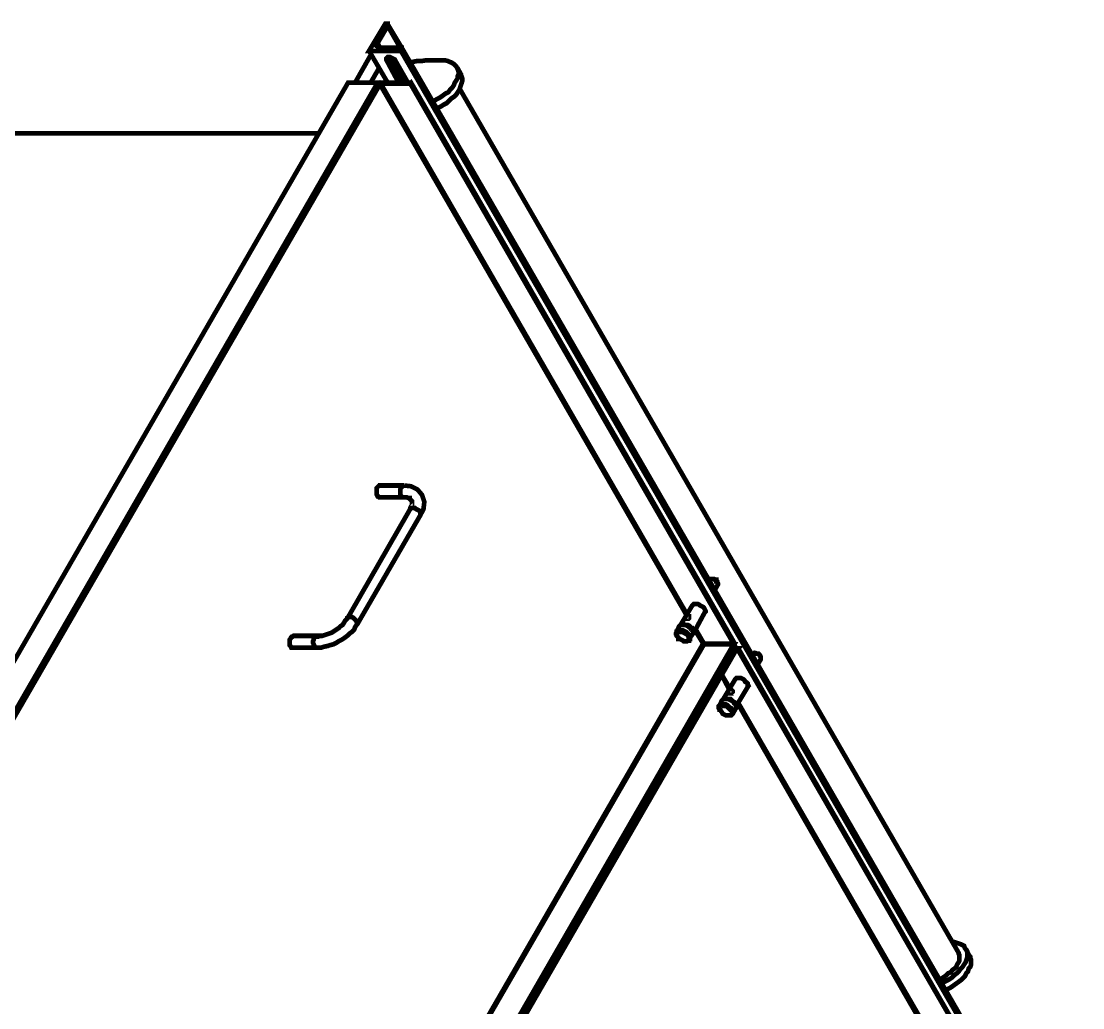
# Model space of a CAD drawing. Extents: x 0.1 to 11.6, y 0.3 to 16.2.
# Drawn here: x 4.744 to 7.016, y 8.066 to 10.177 of the extents above; entities that cross this region are included whole.
import ezdxf

# ---------------------------------------------------------------- set-up
doc = ezdxf.new("R2010")
doc.units = 0
doc.header["$MEASUREMENT"] = 0

msp = doc.modelspace()

# ---------------------------------------------------------------- linework, layer by layer
at = {"color": 0, "const_width": 0.01}
for points in [[(5.55664, 10.1133), (5.48833, 10.1133), (5.52333, 10.1717), (5.52669, 10.1717), (5.52832, 10.1717), (5.52832, 10.17), (5.52832, 10.1683), (5.52832, 10.1667), (5.50667, 10.13), (5.50499, 10.1283), (5.50499, 10.1267), (5.50499, 10.125), (5.50499, 10.1233), (5.50667, 10.1217), (5.50836, 10.1217), (5.50999, 10.12), (5.51167, 10.12), (5.55501, 10.12), (5.55664, 10.12), (5.55832, 10.12), (5.55832, 10.1183), (5.55832, 10.1166)], [(7.00999, 7.60167), (7.00999, 7.60335), (7.00999, 7.60499), (5.55832, 10.12), (5.52832, 10.17)], [(5.52832, 10.1667), (5.55501, 10.12)], [(5.50667, 10.13), (5.51167, 10.12)], [(5.45833, 10.045), (5.49333, 10.1067)], [(5.48833, 10.1133), (5.52832, 10.045)], [(5.57167, 10.045), (5.54497, 10.0917), (5.54335, 10.095), (5.53999, 10.0967), (5.53836, 10.0967), (5.53668, 10.0983), (5.53331, 10.1), (5.53, 10.1), (5.52832, 10.1), (5.52669, 10.0983), (5.52501, 10.0967), (5.52501, 10.095), (5.52669, 10.0917), (5.55165, 10.045)], [(5.52832, 10.1), (5.53, 10.0983), (5.52669, 10.0917)], [(5.56168, 10.045), (5.53, 10.0983)], [(5.62332, 10.005), (5.62831, 10.0067), (5.63336, 10.01), (5.63997, 10.0133), (5.64501, 10.0167), (5.65169, 10.0217), (5.65831, 10.025), (5.66168, 10.03), (5.66667, 10.035), (5.66997, 10.04), (5.67165, 10.045), (5.67503, 10.05), (5.67833, 10.055), (5.67833, 10.06), (5.68001, 10.0633), (5.68001, 10.0684), (5.67833, 10.0733), (5.67665, 10.0767), (5.67503, 10.08), (5.67165, 10.0833), (5.66997, 10.085), (5.66499, 10.0883), (5.66, 10.09), (5.65668, 10.0917), (5.65001, 10.0933), (5.64501, 10.0933), (5.61165, 10.0933), (5.60167, 10.0917), (5.59169, 10.0917), (5.58333, 10.09), (5.57497, 10.0883)], [(5.49164, 10.045), (5.50999, 10.0767)], [(5.63336, 9.99001), (5.63667, 9.99164), (5.64333, 9.99501), (5.64833, 9.99832), (5.655, 10.0017), (5.66, 10.0067), (5.66499, 10.0117), (5.66997, 10.015), (5.67503, 10.02), (5.67833, 10.025), (5.68164, 10.03), (5.68332, 10.035), (5.685, 10.04), (5.68668, 10.045), (5.68832, 10.05), (5.68832, 10.0533), (5.68668, 10.0583), (5.685, 10.0617), (5.685, 10.0633), (5.67665, 10.0783)], [(3.99832, 7.54335), (5.44336, 10.045), (5.50667, 10.045), (5.50836, 10.045), (5.50999, 10.045), (5.50999, 10.0433), (5.51167, 10.0433), (5.51167, 10.0417), (5.51167, 10.0433), (5.51335, 10.0433), (6.16835, 8.90831)], [(4.08333, 7.57835), (5.50667, 10.045)], [(6.16835, 8.905), (5.51167, 10.0417), (4.08832, 7.57835)], [(5.57835, 10.045), (5.51497, 10.045), (5.51335, 10.0433), (5.57667, 10.0433), (6.26833, 8.845), (6.20503, 8.845)], [(5.51497, 10.045), (5.51335, 10.045), (5.51167, 10.045), (5.51167, 10.0433), (5.50999, 10.0433)], [(6.26833, 8.845), (6.27001, 8.84668), (5.57835, 10.045), (5.57667, 10.0433)], [(6.70833, 8.12831), (6.71332, 8.12831), (6.71832, 8.13167), (6.72331, 8.13499), (6.72835, 8.13997), (6.73335, 8.14165), (6.73665, 8.14665), (6.74164, 8.15001), (6.74501, 8.15332), (6.74669, 8.15831), (6.75, 8.16336), (6.75168, 8.16667), (6.75168, 8.17165), (6.75168, 8.17503), (6.75168, 8.17833), (6.75, 8.18164), (6.75, 8.18332), (5.68164, 10.0333)], [(5.37999, 9.93668), (4.04167, 9.93668), (4.03, 9.93332), (4.02001, 9.92833), (4.01167, 9.91997), (2.76497, 7.75667), (2.76335, 7.75499), (2.76167, 7.75168), (2.76167, 7.74832), (2.76335, 7.74669), (2.76335, 7.74333), (2.76497, 7.74333), (2.76665, 7.74164), (2.77001, 7.74164), (3.97667, 7.47999)], [(5.57667, 9.13336), (5.44168, 8.89833), (5.44, 8.89665), (5.43668, 8.89333), (5.435, 8.88997), (5.43164, 8.88499), (5.42665, 8.88167), (5.42333, 8.87831), (5.41835, 8.875), (5.41336, 8.87169), (5.40831, 8.86833), (5.40332, 8.86664), (5.39833, 8.86501), (5.39333, 8.86333), (5.38835, 8.86165), (5.38336, 8.86165), (5.37831, 8.86165), (5.37668, 8.86165), (5.32667, 8.86165), (5.32497, 8.86003), (5.32335, 8.86003), (5.32167, 8.85835), (5.31999, 8.85499), (5.31836, 8.85335), (5.31836, 8.84999), (5.31836, 8.84668), (5.31836, 8.84332), (5.31836, 8.84169), (5.31999, 8.84), (5.32167, 8.83664), (5.32335, 8.83664), (5.32667, 8.83664), (5.37668, 8.83664), (5.37999, 8.83664), (5.38667, 8.83664), (5.39165, 8.83832), (5.40001, 8.84), (5.405, 8.84169), (5.41168, 8.84332), (5.41835, 8.84668), (5.42333, 8.84999), (5.43001, 8.85335), (5.435, 8.85667), (5.44168, 8.86165), (5.44667, 8.86664), (5.45167, 8.87001), (5.45665, 8.875), (5.45833, 8.87999), (5.46164, 8.88499), (5.46332, 8.88667), (5.59831, 9.12001), (5.59831, 9.12169), (5.59831, 9.125), (5.59668, 9.12831), (5.595, 9.12999), (5.59169, 9.13167), (5.58832, 9.13336), (5.58664, 9.13499), (5.58333, 9.13499), (5.58165, 9.13499), (5.57835, 9.13499), (5.57667, 9.13336), (5.57667, 9.13499), (5.57835, 9.13835), (5.58003, 9.14165), (5.58003, 9.14501), (5.58003, 9.14665), (5.58003, 9.14833), (5.58003, 9.15001), (5.57835, 9.15169), (5.57667, 9.15332), (5.57497, 9.155), (5.57497, 9.15668), (5.57167, 9.15668), (5.56836, 9.15831), (5.56332, 9.15831), (5.56, 9.15831), (5.55832, 9.16), (5.55664, 9.16), (5.55501, 9.16336), (5.55501, 9.16667), (5.55501, 9.16997), (5.55501, 9.17165), (5.55501, 9.17503), (5.55664, 9.17833), (5.55832, 9.18001), (5.56, 9.18164), (5.56168, 9.18332), (5.56332, 9.18332), (5.51167, 9.18332), (5.50999, 9.18332), (5.50836, 9.18164), (5.50667, 9.18001), (5.50499, 9.17833), (5.50499, 9.17503), (5.50499, 9.17165), (5.50499, 9.16997), (5.50499, 9.16667), (5.50499, 9.16336), (5.50667, 9.16), (5.50836, 9.16), (5.50999, 9.15831), (5.51167, 9.15831), (5.56332, 9.15831)], [(5.59831, 9.12001), (5.60499, 9.13336), (5.60667, 9.14833), (5.60167, 9.16336), (5.59169, 9.17503), (5.57835, 9.18164), (5.56332, 9.18332)], [(6.22835, 8.96001), (6.23503, 8.97168), (6.23503, 8.97331), (6.23335, 8.97667), (6.23167, 8.97835), (6.23167, 8.97999), (6.22835, 8.98167), (6.22499, 8.98335), (6.22331, 8.98335), (6.22, 8.98335), (6.21832, 8.98167), (6.21669, 8.97999)], [(6.23503, 8.97667), (6.23335, 8.97835), (6.23167, 8.97835), (6.23167, 8.98167), (6.22999, 8.98167), (6.22667, 8.98335), (6.22499, 8.98335), (6.22331, 8.98335), (6.22168, 8.98335)], [(6.18332, 8.86833), (6.20665, 8.91168), (6.20833, 8.91336), (6.20833, 8.91499), (6.20665, 8.91835), (6.20503, 8.92165), (6.20335, 8.92333), (6.19997, 8.92503), (6.19667, 8.92665), (6.19499, 8.92833), (6.19168, 8.93001), (6.18832, 8.93001), (6.185, 8.93001), (6.18332, 8.93001), (6.18164, 8.92833), (6.18001, 8.92665), (6.155, 8.88499)], [(5.44168, 8.89833), (5.44168, 8.90001), (5.44499, 8.90169), (5.44667, 8.90169), (5.44835, 8.90169), (5.45167, 8.90169), (5.45503, 8.90001), (5.45665, 8.89833), (5.45833, 8.89665), (5.46164, 8.89333), (5.46164, 8.89165), (5.46332, 8.88997), (5.46332, 8.88835), (5.46332, 8.88667)], [(6.17333, 8.85499), (6.18164, 8.86664), (6.18332, 8.86833), (6.18164, 8.87001), (6.18164, 8.87332), (6.18001, 8.87668), (6.17665, 8.87831), (6.17333, 8.87999), (6.17165, 8.88167), (6.16835, 8.88336), (6.16499, 8.88499), (6.16168, 8.88499), (6.16, 8.88499), (6.15668, 8.88499), (6.15332, 8.88336), (6.15169, 8.88167), (6.14665, 8.87001)], [(6.18164, 8.87001), (6.18332, 8.87001), (6.18164, 8.87169), (6.18164, 8.875), (6.18001, 8.87831), (6.17665, 8.87831), (6.17503, 8.88167), (6.17333, 8.88336), (6.16997, 8.88499), (6.16499, 8.88499), (6.16168, 8.88667), (6.15831, 8.88499), (6.15668, 8.88499)], [(6.18001, 8.87332), (6.18001, 8.875), (6.17833, 8.87831), (6.17503, 8.87831), (6.17333, 8.88167), (6.17165, 8.88336), (6.16835, 8.88499), (6.16499, 8.88499), (6.16168, 8.88499)], [(4.79167, 6.40001), (6.20335, 8.845), (6.185, 8.875)], [(4.80664, 6.34169), (4.82335, 6.34169), (4.82667, 6.34169), (4.82667, 6.34332), (6.26833, 8.84332), (6.20503, 8.84332), (6.20335, 8.84332), (6.20335, 8.845), (6.20503, 8.845), (6.18668, 8.87668)], [(5.37668, 8.86165), (5.37668, 8.86003), (5.37332, 8.86003), (5.37169, 8.85835), (5.37001, 8.85499), (5.37001, 8.85335), (5.36833, 8.84999), (5.36833, 8.84668), (5.37001, 8.84332), (5.37001, 8.84169), (5.37169, 8.84), (5.37332, 8.83664), (5.375, 8.83664), (5.37668, 8.83664)], [(6.16499, 8.84999), (6.16667, 8.84999), (6.16835, 8.84999), (6.17165, 8.85167), (6.17333, 8.85167), (6.17333, 8.85499), (6.17503, 8.85499), (6.17503, 8.85667), (6.17333, 8.86003), (6.17333, 8.86333), (6.17165, 8.86501), (6.16997, 8.86664), (6.16667, 8.87001), (6.16336, 8.87169), (6.16, 8.87332), (6.15668, 8.87332), (6.15332, 8.87332), (6.15001, 8.87332), (6.14665, 8.87169), (6.14665, 8.87001), (6.14501, 8.86664), (6.14501, 8.86501), (6.14665, 8.86333), (6.14665, 8.86165), (6.14833, 8.86003)], [(4.79167, 6.39833), (6.20503, 8.84332)], [(4.82667, 6.34169), (6.27001, 8.84332), (6.26833, 8.84332)], [(6.26665, 8.83501), (6.27501, 8.83501), (4.83003, 6.33501)], [(6.27501, 8.83333), (6.27669, 8.83333), (6.27832, 8.83501), (6.27501, 8.83501), (6.27501, 8.83333), (4.83165, 6.33333)], [(6.22, 8.845), (6.22168, 8.84332)], [(6.27669, 8.83333), (6.96832, 7.63667), (6.90332, 7.63667)], [(6.27832, 8.83501), (6.96832, 7.63667)], [(6.31999, 8.80003), (6.32667, 8.81168), (6.32667, 8.81332), (6.32667, 8.81668), (6.32497, 8.81836), (6.32497, 8.81999), (6.32335, 8.82167), (6.31999, 8.82335), (6.31668, 8.82335), (6.31332, 8.82497), (6.31168, 8.82335), (6.31, 8.82335), (6.30832, 8.82167), (6.30832, 8.81999)], [(6.32497, 8.81836), (6.32497, 8.81999), (6.32335, 8.82167), (6.32167, 8.82335), (6.31836, 8.82335), (6.315, 8.82497), (6.31332, 8.82497)], [(6.25999, 8.75), (6.24333, 8.77832)], [(6.25836, 8.74832), (6.24333, 8.77669)], [(6.27333, 8.71001), (6.29833, 8.75168), (6.29833, 8.75331), (6.30003, 8.75499), (6.29833, 8.75836), (6.29833, 8.75999), (6.29665, 8.76167), (6.29335, 8.76335), (6.29167, 8.76665), (6.28999, 8.76833), (6.28668, 8.77001), (6.28331, 8.77165), (6.28, 8.77165), (6.27832, 8.77165), (6.27501, 8.77165), (6.27333, 8.77001), (6.27165, 8.76833), (6.24669, 8.72667)], [(5.49164, 5.19), (6.90169, 7.63336), (6.90169, 7.63499), (6.90001, 7.63499), (6.90169, 7.63499), (6.90169, 7.63667), (6.90332, 7.63667), (6.27832, 8.71832)], [(6.26665, 8.69499), (6.27333, 8.70665), (6.27333, 8.71001), (6.27333, 8.71164), (6.27333, 8.715), (6.27001, 8.71669), (6.26833, 8.72), (6.26665, 8.72168), (6.26335, 8.72331), (6.25999, 8.72499), (6.25667, 8.72667), (6.25331, 8.72667), (6.25, 8.72667), (6.24832, 8.72667), (6.24501, 8.72499), (6.24333, 8.72331), (6.23833, 8.71164)], [(6.24832, 8.72667), (6.25, 8.72667), (6.25331, 8.72667), (6.25499, 8.72667), (6.25836, 8.72667), (6.26167, 8.72667), (6.26497, 8.72331), (6.26665, 8.72168), (6.27001, 8.72), (6.27165, 8.71669), (6.27333, 8.715), (6.27333, 8.71332), (6.27333, 8.71164)], [(6.27165, 8.715), (6.27165, 8.71669), (6.27001, 8.71832), (6.26665, 8.72168), (6.26497, 8.72331), (6.26167, 8.72499), (6.25836, 8.72667), (6.25499, 8.72667), (6.25168, 8.72667)], [(5.49001, 5.19), (6.90001, 7.63499), (6.27832, 8.715)], [(6.25667, 8.69168), (6.25836, 8.69168), (6.25999, 8.69168), (6.26335, 8.69168), (6.26497, 8.69336), (6.26665, 8.69499), (6.26665, 8.69667), (6.26665, 8.69997), (6.26665, 8.70167), (6.26497, 8.70335), (6.26335, 8.70665), (6.25999, 8.70833), (6.25667, 8.71164), (6.25499, 8.71332), (6.25168, 8.715), (6.24832, 8.715), (6.24501, 8.715), (6.24333, 8.715), (6.24001, 8.715), (6.23833, 8.71332), (6.23665, 8.71164), (6.23665, 8.70833), (6.23665, 8.70665), (6.23833, 8.70335), (6.24001, 8.70335)], [(6.71332, 8.11833), (6.71669, 8.12001), (6.72331, 8.12332), (6.72999, 8.12668), (6.73503, 8.12999), (6.74001, 8.13499), (6.74669, 8.13997), (6.75, 8.14333), (6.75499, 8.15001), (6.75836, 8.15332), (6.76167, 8.15831), (6.76497, 8.16336), (6.76665, 8.16835), (6.76833, 8.17333), (6.76833, 8.17833), (6.76833, 8.18332), (6.76833, 8.18668), (6.76665, 8.19), (6.76335, 8.19336), (6.76167, 8.19835), (6.75836, 8.19997), (6.75499, 8.20167), (6.75, 8.20335), (6.74501, 8.20503), (6.74001, 8.20665), (6.73665, 8.20665)], [(6.72331, 8.10499), (6.72499, 8.10499), (6.73167, 8.10835), (6.73665, 8.11165), (6.74333, 8.11664), (6.74832, 8.12001), (6.75499, 8.125), (6.75836, 8.12831), (6.76335, 8.13336), (6.76665, 8.13997), (6.77001, 8.14333), (6.77165, 8.15001), (6.77501, 8.15332), (6.77669, 8.15831), (6.77669, 8.16336), (6.77669, 8.16835), (6.77501, 8.17165), (6.77501, 8.17503), (6.77333, 8.17665), (6.76497, 8.19168)]]:
    msp.add_lwpolyline(points, dxfattribs=at)
for points in [[(7.00836, 7.59831), (7.00999, 7.60167), (5.55832, 10.1166), (5.55664, 10.1133), (7.00836, 7.59831)], [(6.16835, 8.89833), (6.16667, 8.89833), (6.16667, 8.90001), (6.16667, 8.90169), (6.16835, 8.90169), (6.16997, 8.90332), (6.17165, 8.90332), (6.17333, 8.90332), (6.17333, 8.90169), (6.17333, 8.90001), (6.17165, 8.89833), (6.16997, 8.89833), (6.16835, 8.89833)], [(6.15332, 8.87001), (6.15001, 8.87001), (6.14833, 8.86833), (6.14665, 8.86664), (6.14665, 8.86501), (6.14665, 8.86333), (6.14833, 8.86003), (6.15001, 8.85835), (6.15001, 8.85499), (6.15332, 8.85499), (6.15668, 8.85335), (6.16, 8.85167), (6.16168, 8.84999), (6.16499, 8.84999), (6.16835, 8.84999), (6.16997, 8.85167), (6.17165, 8.85335), (6.17333, 8.85499), (6.17333, 8.85835), (6.17165, 8.86003), (6.16997, 8.86333), (6.16835, 8.86501), (6.16499, 8.86664), (6.16168, 8.86833), (6.16, 8.87001), (6.15668, 8.87001), (6.15332, 8.87001)], [(6.25999, 8.73833), (6.25836, 8.73833), (6.25836, 8.74001), (6.25836, 8.74164), (6.25999, 8.74333), (6.26167, 8.74501), (6.26335, 8.74501), (6.26497, 8.74501), (6.26665, 8.74333), (6.26665, 8.74164), (6.26497, 8.74001), (6.26335, 8.74001), (6.26335, 8.73833), (6.26167, 8.73833), (6.25999, 8.73833)], [(6.24501, 8.71332), (6.24333, 8.71164), (6.24164, 8.71164), (6.24001, 8.71001), (6.23833, 8.70833), (6.23833, 8.70665), (6.23833, 8.70335), (6.24001, 8.70335), (6.24164, 8.69997), (6.24333, 8.69835), (6.24501, 8.69499), (6.24832, 8.69336), (6.25168, 8.69168), (6.25499, 8.69168), (6.25667, 8.69168), (6.25999, 8.69168), (6.26167, 8.69168), (6.26335, 8.69336), (6.26497, 8.69499), (6.26497, 8.69835), (6.26497, 8.69997), (6.26335, 8.70335), (6.26167, 8.70335), (6.25836, 8.70665), (6.25667, 8.70833), (6.25499, 8.71001), (6.25168, 8.71164), (6.24832, 8.71164), (6.24501, 8.71332)]]:
    msp.add_lwpolyline(points, close=True, dxfattribs=at)

doc.saveas('drawing.dxf')
